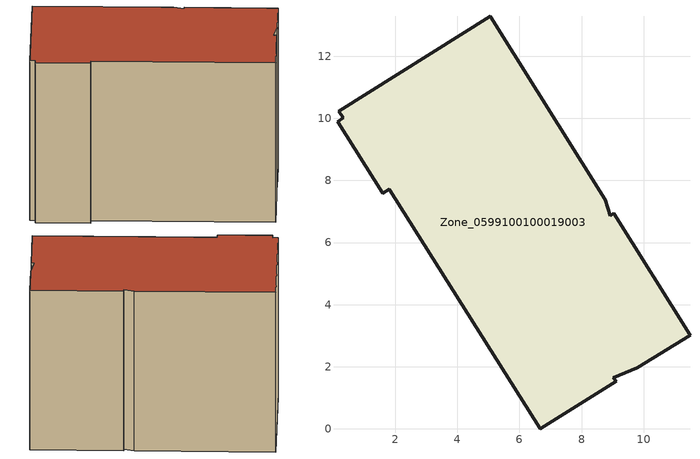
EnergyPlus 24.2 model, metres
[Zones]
Zone_0599100100019003
 floor ground (C_G): 0.33,10.01 0.18,10.23 5.06,13.29 8.76,7.38 8.93,6.87 9.04,6.94 11.49,3.02 9.8,1.96 9.02,1.65 9.11,1.53 6.67,0 1.82,7.72 1.6,7.58 0.14,9.89 z0
 wall outside (C_F): 1.82,7.72 6.67,0 9.11,1.53 9.02,1.65 9.8,1.96 11.49,3.02 9.04,6.94 8.93,6.87 8.76,7.38 5.06,13.29 0.18,10.23 0.33,10.01 0.14,9.89 1.6,7.58 1.82,7.72 z0:8.92
 roof outside (C_R): 0.18,10.23 0.33,10.01 0.14,9.89 1.6,7.58 1.82,7.72 6.67,0 9.11,1.53 9.02,1.65 9.8,1.96 11.49,3.02 9.04,6.94 8.93,6.87 8.76,7.38 5.06,13.29 z8.92
[BUILDING]
Pand.0599100100019003: North Axis=0; Terrain=City; Loads Convergence Tolerance Value=0.04; Temperature Convergence Tolerance Value=0.4; Solar Distribution=FullExterior; Maximum Number of Warmup Days=25; Minimum Number of Warmup Days=1
[Site:Location]
Rotterdam.The.Hague.AP_ZH_NLD Design_Conditions: Latitude=51.96; Longitude=4.45; Time Zone=1; Elevation=-4.5
[SITE:GROUNDTEMPERATURE:BUILDINGSURFACE]
18, 18, 18, 18, 18, 18, 18, 18, 18, 18, 18, 18
[MATERIAL] Thermal Absorptance=0.9; Solar Absorptance=0.7; Visible Absorptance=0.7
Name | Roughness | Thickness | Conductivity | Density | Specific Heat
G.TC.2015-2018 | MediumSmooth | 0.15 | 0.0428571 | 540 | 1210
F.TC.2015-2018 | Rough | 0.3 | 0.0666667 | 1920 | 840
R.TC.2015-2018 | MediumRough | 0.2 | 0.0333333 | 1500 | 1000
[CONSTRUCTION]
C_G: G.TC.2015-2018
C_F: F.TC.2015-2018
C_R: R.TC.2015-2018
[ZONE]
Zone_0599100100019003: Type=1; Multiplier=1; Ceiling Height=Autocalculate; Volume=Autocalculate; Floor Area=autocalculate; Part of Total Floor Area=Yes
[ZONEINFILTRATION:DESIGNFLOWRATE]
Infil_Zone_0599100100019003: Zone or ZoneList or Space or SpaceList=Zone_0599100100019003; Schedule=AlwaysOn; Design Flow Rate Calculation Method=Flow/Area; Flow Rate per Floor Area=0.0015; Constant Term Coefficient=1; Temperature Term Coefficient=0; Velocity Term Coefficient=0; Velocity Squared Term Coefficient=0
[HVACTEMPLATE:ZONE:IDEALLOADSAIRSYSTEM]
Zone_0599100100019003: Maximum Heating Supply Air Temperature=50; Minimum Cooling Supply Air Temperature=13; Maximum Heating Supply Air Humidity Ratio=0.0156; Minimum Cooling Supply Air Humidity Ratio=0.0077; Heating Limit=NoLimit; Cooling Limit=NoLimit; Dehumidification Control Type=ConstantSensibleHeatRatio; Cooling Sensible Heat Ratio=0.7; Dehumidification Setpoint=60; Humidification Control Type=None; Humidification Setpoint=30; Outdoor Air Method=None; Outdoor Air Flow Rate per Person=0.00944; Outdoor Air Flow Rate per Zone Floor Area=0; Outdoor Air Flow Rate per Zone=0; Demand Controlled Ventilation Type=None; Outdoor Air Economizer Type=NoEconomizer; Heat Recovery Type=None; Sensible Heat Recovery Effectiveness=0.7; Latent Heat Recovery Effectiveness=0.65
[ZONECONTROL:THERMOSTAT]
ThermostatControl_Zone_0599100100019003: Zone or ZoneList=Zone_0599100100019003; Control Type Schedule=DualSetpointControlType; Control 1=Thermostat_Zone_0599100100019003; Temperature Difference Between Cutout And Setpoint=0
[THERMOSTATSETPOINT:DUALSETPOINT]
Thermostat_Zone_0599100100019003: Heating Setpoint Temperature Schedule=HeatingSetpoint_Zone_0599100100019003; Cooling Setpoint Temperature Schedule=CoolingSetpoint_Zone_0599100100019003
[SCHEDULE:COMPACT]
HeatingSetpoint_Zone_0599100100019003: Through: 12/31, For: AllDays, Until: 24:00, 21
CoolingSetpoint_Zone_0599100100019003: Through: 12/31, For: AllDays, Until: 24:00, 24
DualSetpointControlType: Through: 12/31, For: AllDays, Until: 24:00, 4
AlwaysOn: Through: 12/31, For: AllDays, Until: 24:00, 1
